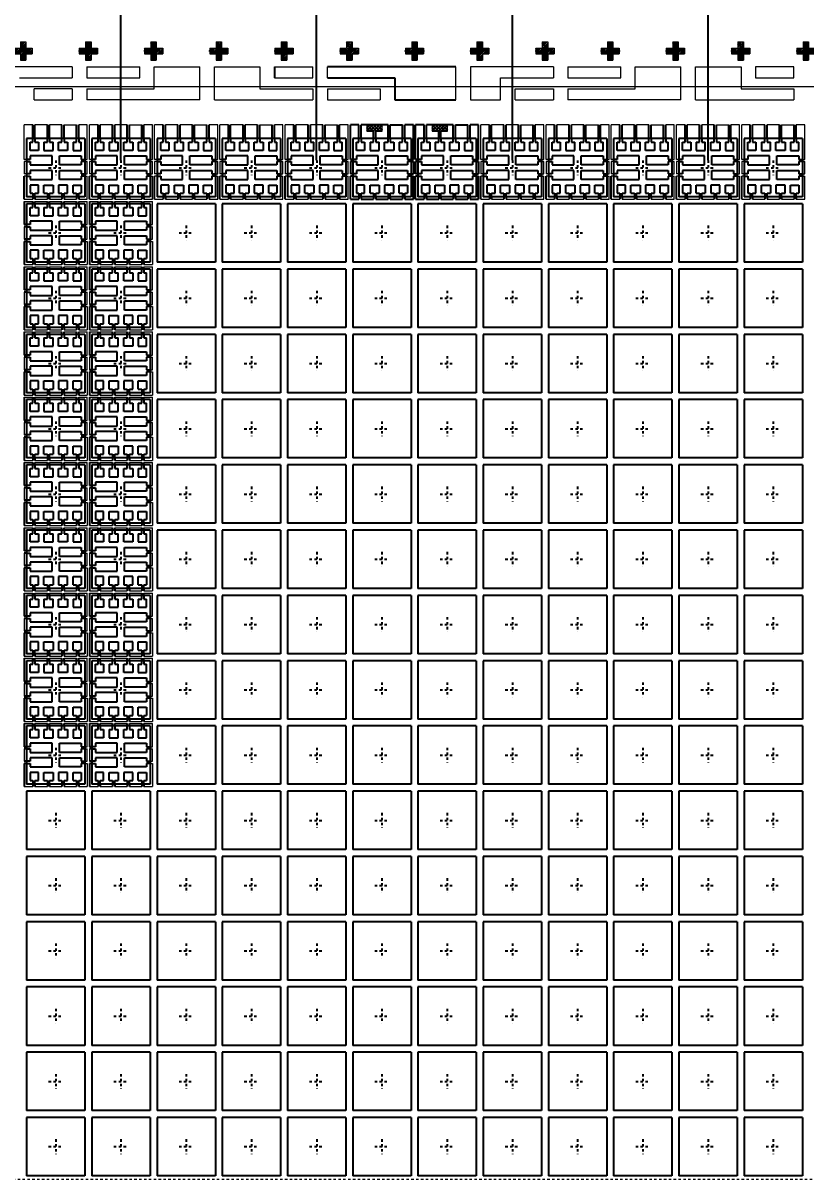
# Model space of a CAD drawing. Extents: x -120 to 253, y -170 to 71.
# Drawn here: x -58.19 to -25.97, y -4.58 to 43.01 of the extents above; entities that cross this region are included whole.
import ezdxf

# ---------------------------------------------------------------- set-up
doc = ezdxf.new("R2010")
doc.units = 0
doc.header["$LTSCALE"] = 0.01
doc.header["$MEASUREMENT"] = 0
doc.linetypes.add('CENTER2', pattern=[1.125, 0.75, -0.125, 0.125, -0.125])
doc.linetypes.add('PHANTOM', pattern=[2.5, 1.25, -0.25, 0.25, -0.25, 0.25, -0.25])
doc.layers.get('0').update_dxf_attribs({"linetype": 'CONTINUOUS', "lineweight": 0})
doc.layers.get('DEFPOINTS').update_dxf_attribs({"linetype": 'CONTINUOUS'})
for name, color, linetype in [('0D', 2, 'CONTINUOUS'), ('PACKAGE', 6, 'CONTINUOUS'), ('PATTERNING', 7, 'CONTINUOUS'), ('plating', 1, 'CONTINUOUS'), ('正面', 30, 'CONTINUOUS')]:
    doc.layers.add(name, color=color, linetype=linetype)
doc.layers.add('Pkg', color=6, linetype='PHANTOM', lineweight=9)
doc.styles.get("Standard").update_dxf_attribs({"font": ''})
doc.styles.get('STANDARD').set_extended_font_data('SimSun')
doc.dimstyles.new('LF2_A3_1.5X', dxfattribs={"dimtxt": 2.5, "dimasz": 2.5, "dimexe": 0.15, "dimexo": 0.01, "dimgap": 0.5, "dimtad": 1, "dimdec": 4, "dimlfac": 0.666667, "dimzin": 1, "dimdsep": 46, "dimlunit": 6, "dimtxsty": 'STANDARD', "dimcen": 2.5, "dimclrd": 1, "dimclre": 1, "dimclrt": 7, "dimadec": 0, "dimazin": 0, "dimtfac": 1, "dimtdec": 4, "dimtmove": 0, "dimatfit": 3, "dimfxl": 1, "dimtfillclr": 256, "dimtolj": 1, "dimtzin": 0, "dimarcsym": 1})

# ---------------------------------------------------------------- blocks, each defined once
blk = doc.blocks.new('vc')
for p, q in [((-68.713, 209.474), (-72.763, 209.474)), ((-65.938, 209.024), (-65.938, 209.474)), ((-65.338, 208.574), (-65.338, 209.474)), ((-65.338, 209.474), (-63.463, 209.474)), ((-60.988, 209.474), (-60.988, 208.574)), ((-52.926, 208.124), (-52.926, 209.474)), ((-52.326, 209.474), (-52.326, 208.124)), ((-48.913, 209.474), (-52.326, 209.474)), ((-46.138, 209.024), (-46.138, 209.474)), ((-45.538, 208.574), (-45.538, 209.474)), ((-45.538, 209.474), (-43.663, 209.474)), ((-41.188, 209.474), (-41.188, 208.574)), ((-40.588, 209.474), (-40.588, 209.024)), ((-70.888, 209.024), (-68.713, 209.024)), ((-51.088, 208.124), (-51.088, 209.024)), ((-51.088, 209.024), (-48.913, 209.024)), ((-70.288, 208.124), (-70.288, 208.574)), ((-68.113, 208.574), (-65.338, 208.574)), ((-60.988, 208.574), (-58.813, 208.574)), ((-56.038, 208.574), (-56.038, 208.124)), ((-50.488, 208.124), (-50.488, 208.574)), ((-48.313, 208.574), (-45.538, 208.574)), ((-41.188, 208.574), (-39.013, 208.574)), ((-63.463, 208.124), (-68.113, 208.124)), ((-52.326, 208.124), (-51.088, 208.124)), ((-43.663, 208.124), (-48.313, 208.124))]:
    blk.add_line(p, q)
at = {"color": 0}
for p, q in [((-68.713, 209.474), (-68.713, 209.024)), ((-68.113, 209.474), (-68.113, 209.024)), ((-68.113, 209.474), (-65.938, 209.474)), ((-63.463, 208.124), (-63.463, 209.474)), ((-62.863, 208.124), (-62.863, 209.474)), ((-62.863, 209.474), (-60.988, 209.474)), ((-60.388, 209.474), (-58.813, 209.474)), ((-58.813, 209.024), (-58.813, 209.474)), ((-58.213, 209.024), (-58.213, 209.474)), ((-48.913, 209.474), (-48.913, 209.024)), ((-48.313, 209.474), (-48.313, 209.024)), ((-48.313, 209.474), (-46.138, 209.474)), ((-43.663, 208.124), (-43.663, 209.474)), ((-43.063, 208.124), (-43.063, 209.474)), ((-43.063, 209.474), (-41.188, 209.474)), ((-39.013, 209.474), (-40.588, 209.474)), ((-39.013, 209.024), (-39.013, 209.474)), ((-68.113, 209.024), (-65.938, 209.024)), ((-60.388, 209.024), (-58.813, 209.024)), ((-48.313, 209.024), (-46.138, 209.024)), ((-40.588, 209.024), (-39.013, 209.024)), ((-68.713, 208.574), (-70.288, 208.574)), ((-68.713, 208.574), (-68.713, 208.124)), ((-68.113, 208.574), (-68.113, 208.124)), ((-58.813, 208.574), (-58.813, 208.124)), ((-58.213, 208.574), (-58.213, 208.124)), ((-58.213, 208.574), (-56.038, 208.574)), ((-50.488, 208.574), (-48.913, 208.574)), ((-48.913, 208.574), (-48.913, 208.124)), ((-48.313, 208.574), (-48.313, 208.124)), ((-39.013, 208.574), (-39.013, 208.124)), ((-70.288, 208.124), (-68.713, 208.124)), ((-62.863, 208.124), (-58.813, 208.124)), ((-58.213, 208.124), (-56.038, 208.124)), ((-50.488, 208.124), (-48.913, 208.124)), ((-43.063, 208.124), (-39.013, 208.124))]:
    blk.add_line(p, q, dxfattribs=at)
at = {"color": 0, "lineweight": -3}
for p, q in [((-60.388, 209.474), (-60.388, 209.024)), ((-52.926, 209.474), (-58.213, 209.474)), ((-58.213, 209.024), (-55.438, 209.024)), ((-55.438, 209.024), (-55.438, 208.124)), ((-55.438, 208.124), (-52.926, 208.124))]:
    blk.add_line(p, q, dxfattribs=at)
blk = doc.blocks.new('SQURE')
h = blk.add_hatch()
h.set_pattern_fill('ANSI31', color=3, scale=0.01, style=0)
h.set_pattern_definition([(45, (-1249.376477, 404.86497), (-0.0224506403, 0.0224506403), [])])
h.paths.add_polyline_path([(0.25, 0.075), (0.075, 0.075), (0.075, 0.25), (0, 0.25), (0, 0), (0.25, 0)])
h.paths.add_polyline_path([(0.25, 0), (0, 0), (0, -0.039, 0.039956), (0.075, -0.098), (0.075, -0.075), (0.25, -0.075)])
h.paths.add_polyline_path([(0, -0.039), (0, -0.25), (0.075, -0.25), (0.075, -0.098, -0.039956)])
h.paths.add_polyline_path([(0, -0.039, -0.02262), (-0.038, 0), (-0.25, 0), (-0.25, -0.075), (-0.075, -0.075), (-0.075, -0.25), (0, -0.25)])
h.paths.add_polyline_path([(-0.095, 0.075), (-0.25, 0.075), (-0.25, 0), (-0.038, 0, -0.039348)])
h.paths.add_polyline_path([(0, 0.25), (-0.075, 0.25), (-0.075, 0.075), (-0.095, 0.075, 0.039348), (-0.038, 0), (0, 0)])
h.paths.add_polyline_path([(0, 0), (-0.038, 0, 0.02262), (0, -0.039)])
at = {"color": 2, "linetype": 'ByBlock', "lineweight": 0}
for p, q in [((-0.25, 0.075), (-0.075, 0.075)), ((-0.25, 0.075), (-0.25, -0.075)), ((-0.075, 0.25), (-0.075, 0.075)), ((-0.075, 0.25), (0.075, 0.25)), ((0.075, 0.25), (0.075, 0.075)), ((0.075, 0.075), (0.25, 0.075)), ((-0.25, -0.075), (-0.075, -0.075)), ((-0.075, -0.075), (-0.075, -0.25)), ((0.075, -0.075), (0.25, -0.075)), ((0.075, -0.075), (0.075, -0.25))]:
    blk.add_line(p, q, dxfattribs=at)
at = {"color": 2}
for p, q in [((0.25, 0.075), (0.25, -0.075)), ((-0.075, -0.25), (0.075, -0.25))]:
    blk.add_line(p, q, dxfattribs=at)
at = {"layer": '0D', "color": 3, "linetype": 'ByBlock', "lineweight": 0}
for p, q in [((0.27, 0), (-0.27, 0)), ((0, -0.264), (0, 0.264))]:
    blk.add_line(p, q, dxfattribs=at)
blk = doc.blocks.new('ceter')
at = {"color": 1, "linetype": 'CENTER2', "ltscale": 0.05}
for p, q in [((133.948, 276.199), (133.948, 275.795)), ((133.948, 276.199), (133.948, 275.795)), ((133.948, 276.199), (133.948, 275.795)), ((133.948, 276.199), (133.948, 275.795)), ((133.753, 275.997), (134.143, 275.997)), ((133.753, 275.997), (134.143, 275.997)), ((133.753, 275.997), (134.143, 275.997)), ((133.753, 275.997), (134.143, 275.997))]:
    blk.add_line(p, q, dxfattribs=at)
blk = doc.blocks.new('11')
at = {"layer": 'PACKAGE', "color": 0}
for p, q in [((-549.124, -323.329), (-549.124, -324.929)), ((-547.524, -323.329), (-549.124, -323.329)), ((-547.524, -323.329), (-547.524, -324.929)), ((-547.524, -324.929), (-549.124, -324.929))]:
    blk.add_line(p, q, dxfattribs=at)
at = {"layer": 'plating'}
blk.add_blockref('ceter', (-682.272, -600.125), dxfattribs=at)
blk = doc.blocks.new('WB PR')
at = {"layer": 'plating'}
h = blk.add_hatch(dxfattribs=at)
h.set_pattern_fill('ANSI37', color=256, scale=0.03, style=0)
h.set_pattern_definition([(45, (-15.48892, -445.95495), (-0.06735192, 0.06735192), []), (135, (-15.48892, -445.95495), (-0.06735192, -0.06735192), [])])
h.paths.add_polyline_path([(0.315, 0.2625), (-0.315, 0.2625), (-0.315, 0), (0.315, 0)])
h = blk.add_hatch(dxfattribs=at)
h.set_pattern_fill('ANSI37', color=256, scale=0.03, style=0)
h.set_pattern_definition([(45, (-12.80392, -445.95495), (-0.06735192, 0.06735192), []), (135, (-12.80392, -445.95495), (-0.06735192, -0.06735192), [])])
h.paths.add_polyline_path([(3, 0.2625), (2.37, 0.2625), (2.37, 0), (3, 0)])
for p, q in [((-0.315, 0.2625), (-0.315, 0)), ((-0.315, 0), (-0.045, 0)), ((0.045, 0), (0.315, 0)), ((0.315, 0), (0.315, 0.2625)), ((2.37, 0.2625), (2.37, 0)), ((2.37, 0), (2.64, 0)), ((2.73, 0), (3, 0)), ((3, 0), (3, 0.2625))]:
    blk.add_line(p, q)
blk = doc.blocks.new('tie bar-2')
for p, q in [((-0.945, 1.77), (-1.298, 1.77)), ((-1.298, 0.345), (-1.298, 1.77)), ((-0.345, 1.77), (-0.855, 1.77)), ((0.255, 1.77), (-0.255, 1.77)), ((1.297, 1.77), (0.945, 1.77)), ((-1.2, 0.345), (-1.298, 0.345)), ((-1.2, 0.255), (-1.298, 0.255)), ((-1.2, -0.255), (-1.298, -0.255)), ((-1.2, -0.345), (-1.298, -0.345)), ((1.297, -1.298), (1.297, -0.345)), ((-1.298, -1.298), (-0.945, -1.298)), ((-0.855, -1.298), (-0.345, -1.298)), ((-0.255, -1.298), (0.255, -1.298)), ((0.945, -1.298), (1.297, -1.298))]:
    blk.add_line(p, q)
at = {"color": 0}
for p, q in [((0.345, 1.77), (0.855, 1.77)), ((1.297, 0.345), (1.297, 1.77)), ((-1.298, 0.255), (-1.298, -0.255)), ((1.2, 0.345), (1.297, 0.345)), ((1.2, 0.255), (1.297, 0.255)), ((1.297, -0.255), (1.297, 0.255)), ((1.2, -0.255), (1.297, -0.255)), ((1.2, -0.345), (1.297, -0.345)), ((0.345, -1.298), (0.855, -1.298))]:
    blk.add_line(p, q, dxfattribs=at)
at = {"layer": 'PATTERNING'}
for p, q in [((-0.945, 1.2), (-0.945, 1.77)), ((-0.855, 1.2), (-0.855, 1.77)), ((-0.345, 1.2), (-0.345, 1.77)), ((-0.255, 1.2), (-0.255, 1.77)), ((0.255, 1.2), (0.255, 1.77)), ((0.345, 1.2), (0.345, 1.77)), ((0.855, 1.2), (0.855, 1.77)), ((0.945, 1.2), (0.945, 1.77)), ((-1.298, -1.298), (-1.298, -0.345)), ((-0.945, -1.2), (-0.945, -1.298)), ((-0.855, -1.2), (-0.855, -1.298)), ((-0.345, -1.2), (-0.345, -1.298)), ((-0.255, -1.2), (-0.255, -1.298)), ((0.255, -1.2), (0.255, -1.298)), ((0.345, -1.2), (0.345, -1.298)), ((0.855, -1.2), (0.855, -1.298)), ((0.945, -1.2), (0.945, -1.298))]:
    blk.add_line(p, q, dxfattribs=at)
blk = doc.blocks.new('tie bar-9')
for p, q in [((-2.145, 0.57), (-2.4975, 0.57)), ((-2.4975, -0.855), (-2.4975, 0.57)), ((-0.945, 0.57), (-2.055, 0.57)), ((0.0975, 0.57), (-0.255, 0.57)), ((-2.4, -0.855), (-2.4975, -0.855)), ((-2.4, -0.945), (-2.4975, -0.945)), ((-2.4, -1.455), (-2.4975, -1.455)), ((-2.4, -1.545), (-2.4975, -1.545)), ((0.0975, -2.4975), (0.0975, -1.545)), ((-2.4975, -2.4975), (-2.145, -2.4975)), ((-2.055, -2.4975), (-1.545, -2.4975)), ((-1.455, -2.4975), (-0.945, -2.4975)), ((-0.255, -2.4975), (0.0975, -2.4975))]:
    blk.add_line(p, q)
at = {"color": 0}
for p, q in [((-0.855, 0.57), (-0.345, 0.57)), ((0.0975, -0.855), (0.0975, 0.57)), ((-2.4975, -0.945), (-2.4975, -1.455)), ((0, -0.855), (0.0975, -0.855)), ((0, -0.945), (0.0975, -0.945)), ((0.0975, -0.945), (0.0975, -1.455)), ((0, -1.455), (0.0975, -1.455)), ((0, -1.545), (0.0975, -1.545)), ((-0.855, -2.4975), (-0.345, -2.4975))]:
    blk.add_line(p, q, dxfattribs=at)
at = {"layer": 'PATTERNING'}
for p, q in [((-2.145, 0), (-2.145, 0.57)), ((-2.055, 0), (-2.055, 0.57)), ((-0.945, 0), (-0.945, 0.57)), ((-0.855, 0), (-0.855, 0.57)), ((-0.345, 0), (-0.345, 0.57)), ((-0.255, 0), (-0.255, 0.57)), ((-1.545, 0), (-1.545, 0.3075)), ((-1.455, 0), (-1.455, 0.3075)), ((-2.4975, -2.4975), (-2.4975, -1.545)), ((-2.145, -2.4), (-2.145, -2.4975)), ((-2.055, -2.4), (-2.055, -2.4975)), ((-1.545, -2.4), (-1.545, -2.4975)), ((-1.455, -2.4), (-1.455, -2.4975)), ((-0.945, -2.4), (-0.945, -2.4975)), ((-0.855, -2.4), (-0.855, -2.4975)), ((-0.345, -2.4), (-0.345, -2.4975)), ((-0.255, -2.4), (-0.255, -2.4975))]:
    blk.add_line(p, q, dxfattribs=at)
blk = doc.blocks.new('UNIT')
at = {"layer": 'Pkg'}
for p, q in [((-0.8, 0.8), (-0.8, -0.8)), ((0.8, 0.8), (-0.8, 0.8)), ((0.8, 0.8), (0.8, -0.8)), ((0.8, -0.8), (-0.8, -0.8))]:
    blk.add_line(p, q, dxfattribs=at)
at = {"layer": '正面', "color": 0}
for p, q in [((-0.7, 0.475), (-0.7, 0.7)), ((-0.63, 0.7), (-0.63, 0.8)), ((-0.57, 0.8), (-0.57, 0.7)), ((-0.475, 0.7), (-0.475, 0.475)), ((-0.325, 0.7), (-0.325, 0.475)), ((-0.23, 0.7), (-0.23, 0.8)), ((-0.17, 0.8), (-0.17, 0.7)), ((-0.075, 0.475), (-0.075, 0.7)), ((0.075, 0.475), (0.075, 0.7)), ((0.17, 0.7), (0.17, 0.8)), ((0.23, 0.8), (0.23, 0.7)), ((0.325, 0.7), (0.325, 0.475)), ((0.475, 0.7), (0.475, 0.475)), ((0.57, 0.7), (0.57, 0.8)), ((0.63, 0.8), (0.63, 0.7)), ((0.7, 0.475), (0.7, 0.7)), ((-0.475, 0.475), (-0.7, 0.475)), ((-0.1, 0.325), (-0.7, 0.325)), ((-0.325, 0.475), (-0.075, 0.475)), ((-0.1, 0.075), (-0.1, 0.325)), ((0.325, 0.475), (0.075, 0.475)), ((0.1, 0.075), (0.1, 0.325)), ((0.1, 0.325), (0.7, 0.325)), ((0.475, 0.475), (0.7, 0.475)), ((-0.7, 0.23), (-0.8, 0.23)), ((-0.8, 0.17), (-0.7, 0.17)), ((-0.7, 0.075), (-0.1, 0.075)), ((0.7, 0.075), (0.1, 0.075)), ((0.7, 0.23), (0.8, 0.23)), ((0.8, 0.17), (0.7, 0.17)), ((-0.7, -0.17), (-0.8, -0.17)), ((-0.8, -0.23), (-0.7, -0.23)), ((-0.1, -0.075), (-0.7, -0.075)), ((-0.1, -0.325), (-0.1, -0.075)), ((0.1, -0.325), (0.1, -0.075)), ((0.1, -0.075), (0.7, -0.075)), ((0.7, -0.17), (0.8, -0.17)), ((0.8, -0.23), (0.7, -0.23)), ((-0.7, -0.325), (-0.1, -0.325)), ((-0.475, -0.475), (-0.7, -0.475)), ((-0.7, -0.475), (-0.7, -0.7)), ((-0.475, -0.7), (-0.475, -0.475)), ((-0.325, -0.7), (-0.325, -0.475)), ((-0.325, -0.475), (-0.075, -0.475)), ((-0.075, -0.475), (-0.075, -0.7)), ((0.325, -0.475), (0.075, -0.475)), ((0.075, -0.475), (0.075, -0.7)), ((0.7, -0.325), (0.1, -0.325)), ((0.325, -0.7), (0.325, -0.475)), ((0.475, -0.7), (0.475, -0.475)), ((0.475, -0.475), (0.7, -0.475)), ((0.7, -0.475), (0.7, -0.7)), ((-0.63, -0.7), (-0.63, -0.8)), ((-0.57, -0.8), (-0.57, -0.7)), ((-0.23, -0.7), (-0.23, -0.8)), ((-0.17, -0.8), (-0.17, -0.7)), ((0.17, -0.7), (0.17, -0.8)), ((0.23, -0.8), (0.23, -0.7)), ((0.57, -0.7), (0.57, -0.8)), ((0.63, -0.8), (0.63, -0.7))]:
    blk.add_line(p, q, dxfattribs=at)
at = {"layer": '正面', "color": 0, "ltscale": 0.02}
for points in [[(-0.7, 0.7), (-0.63, 0.7)], [(-0.57, 0.7), (-0.475, 0.7)], [(-0.325, 0.7), (-0.23, 0.7)], [(-0.17, 0.7), (-0.075, 0.7)], [(0.075, 0.7), (0.17, 0.7)], [(0.23, 0.7), (0.325, 0.7)], [(0.475, 0.7), (0.57, 0.7)], [(0.63, 0.7), (0.7, 0.7)], [(-0.7, 0.325), (-0.7, 0.23)], [(0.7, 0.325), (0.7, 0.23)], [(-0.7, 0.17), (-0.7, 0.075)], [(0.7, 0.17), (0.7, 0.075)], [(-0.7, -0.075), (-0.7, -0.17)], [(-0.7, -0.23), (-0.7, -0.325)], [(0.7, -0.075), (0.7, -0.17)], [(0.7, -0.23), (0.7, -0.325)], [(-0.7, -0.7), (-0.63, -0.7)], [(-0.57, -0.7), (-0.475, -0.7)], [(-0.325, -0.7), (-0.23, -0.7)], [(-0.17, -0.7), (-0.075, -0.7)], [(0.075, -0.7), (0.17, -0.7)], [(0.23, -0.7), (0.325, -0.7)], [(0.475, -0.7), (0.57, -0.7)], [(0.63, -0.7), (0.7, -0.7)]]:
    blk.add_lwpolyline(points, dxfattribs=at)
blk = doc.blocks.new('tie bar-4')
for p, q in [((-1.298, 1.297), (-0.945, 1.297)), ((-0.855, 1.297), (-0.345, 1.297)), ((0.345, 1.297), (0.855, 1.297)), ((0.945, 1.297), (1.297, 1.297)), ((1.297, -0.345), (1.297, -1.298)), ((-1.298, -1.298), (-0.945, -1.298)), ((-0.855, -1.298), (-0.345, -1.298)), ((-0.255, -1.298), (0.255, -1.298)), ((0.945, -1.298), (1.297, -1.298))]:
    blk.add_line(p, q)
at = {"color": 0}
for p, q in [((-0.255, 1.297), (0.255, 1.297)), ((1.297, 0.345), (1.297, 1.297)), ((-1.298, 0.255), (-1.298, -0.255)), ((1.2, 0.345), (1.297, 0.345)), ((1.2, 0.255), (1.297, 0.255)), ((1.297, -0.255), (1.297, 0.255)), ((1.2, -0.255), (1.297, -0.255)), ((1.2, -0.345), (1.297, -0.345)), ((0.345, -1.298), (0.855, -1.298))]:
    blk.add_line(p, q, dxfattribs=at)
at = {"layer": 'PATTERNING'}
for p, q in [((-1.298, 1.297), (-1.298, 0.345)), ((-0.945, 1.2), (-0.945, 1.297)), ((-0.855, 1.2), (-0.855, 1.297)), ((-0.345, 1.2), (-0.345, 1.297)), ((-0.255, 1.2), (-0.255, 1.297)), ((0.255, 1.2), (0.255, 1.297)), ((0.345, 1.2), (0.345, 1.297)), ((0.855, 1.2), (0.855, 1.297)), ((0.945, 1.2), (0.945, 1.297)), ((-1.2, 0.345), (-1.298, 0.345)), ((-1.2, 0.255), (-1.298, 0.255)), ((-1.2, -0.255), (-1.298, -0.255)), ((-1.2, -0.345), (-1.298, -0.345)), ((-1.298, -0.345), (-1.298, -1.298)), ((-0.945, -1.2), (-0.945, -1.298)), ((-0.855, -1.2), (-0.855, -1.298)), ((-0.345, -1.2), (-0.345, -1.298)), ((-0.255, -1.2), (-0.255, -1.298)), ((0.255, -1.2), (0.255, -1.298)), ((0.345, -1.2), (0.345, -1.298)), ((0.855, -1.2), (0.855, -1.298)), ((0.945, -1.2), (0.945, -1.298))]:
    blk.add_line(p, q, dxfattribs=at)
blk = doc.blocks.new('*D42')
at = {"color": 1, "lineweight": -2, "transparency": 16777216}
blk.add_line((-879.329, -1243.494), (-900.659, -1243.494), dxfattribs=at)
at = {"layer": 'DEFPOINTS', "color": 0, "transparency": 16777216}
for p in [(-889.782, -1243.494), (-879.319, -1243.494), (-781.998, -1243.494)]:
    blk.add_point(p, dxfattribs=at)
at = {"color": 7, "transparency": 16777216, "insert": (-895.471, -1241.744), "char_height": 2.5, "attachment_point": 5}
blk.add_mtext('\\A1;0.0000', dxfattribs=at)
blk = doc.blocks.new('*D43')
at = {"color": 1, "lineweight": -2, "transparency": 16777216}
blk.add_line((-867.013, -1200.107), (-902.397, -1200.107), dxfattribs=at)
at = {"layer": 'DEFPOINTS', "color": 0, "transparency": 16777216}
for p in [(-889.746, -1200.107), (-867.003, -1200.107), (-781.998, -1243.494)]:
    blk.add_point(p, dxfattribs=at)
at = {"color": 7, "transparency": 16777216, "insert": (-896.321, -1198.357), "char_height": 2.5, "attachment_point": 5}
blk.add_mtext('\\A1;28.9250', dxfattribs=at)
blk = doc.blocks.new('*D44')
at = {"color": 1, "lineweight": -2, "transparency": 16777216}
for p, q in [((-884.746, -1196.313), (-902.397, -1196.313)), ((-879.746, -1199.079), (-884.746, -1196.313)), ((-867.606, -1199.079), (-879.746, -1199.079))]:
    blk.add_line(p, q, dxfattribs=at)
at = {"layer": 'DEFPOINTS', "color": 0, "transparency": 16777216}
for p in [(-889.746, -1196.313), (-867.596, -1199.079), (-781.998, -1243.494)]:
    blk.add_point(p, dxfattribs=at)
at = {"color": 7, "transparency": 16777216, "insert": (-896.321, -1194.563), "char_height": 2.5, "attachment_point": 5}
blk.add_mtext('\\A1;29.6100', dxfattribs=at)
blk = doc.blocks.new('*D45')
at = {"color": 1, "lineweight": -2, "transparency": 16777216}
for p, q in [((-879.746, -1201.877), (-884.746, -1203.627)), ((-865.536, -1201.877), (-879.746, -1201.877)), ((-884.746, -1203.627), (-902.397, -1203.627))]:
    blk.add_line(p, q, dxfattribs=at)
at = {"layer": 'DEFPOINTS', "color": 0, "transparency": 16777216}
for p in [(-865.526, -1201.877), (-889.746, -1203.627), (-781.998, -1243.494)]:
    blk.add_point(p, dxfattribs=at)
at = {"color": 7, "transparency": 16777216, "insert": (-896.321, -1201.877), "char_height": 2.5, "attachment_point": 5}
blk.add_mtext('\\A1;27.7450', dxfattribs=at)
blk = doc.blocks.new('*D46')
at = {"color": 1, "lineweight": -2, "transparency": 16777216}
for p, q in [((-863.483, -1186.031), (-863.483, -1168.408)), ((-865.233, -1191.031), (-863.483, -1186.031)), ((-865.233, -1201.564), (-865.233, -1191.031))]:
    blk.add_line(p, q, dxfattribs=at)
at = {"layer": 'DEFPOINTS', "color": 0, "transparency": 16777216}
for p in [(-863.483, -1181.031), (-865.233, -1201.574), (-781.998, -1243.494)]:
    blk.add_point(p, dxfattribs=at)
at = {"color": 7, "transparency": 16777216, "insert": (-865.233, -1174.47), "char_height": 2.5, "attachment_point": 5, "rotation": 90}
blk.add_mtext('\\A1;55.4900', dxfattribs=at)
blk = doc.blocks.new('*D47')
at = {"color": 1, "lineweight": -2, "transparency": 16777216}
for p, q in [((-868.676, -1186.031), (-868.676, -1168.408)), ((-867.003, -1191.031), (-868.676, -1186.031)), ((-867.003, -1200.097), (-867.003, -1191.031))]:
    blk.add_line(p, q, dxfattribs=at)
at = {"layer": 'DEFPOINTS', "color": 0, "transparency": 16777216}
for p in [(-868.676, -1181.031), (-867.003, -1200.107), (-781.998, -1243.494)]:
    blk.add_point(p, dxfattribs=at)
at = {"color": 7, "transparency": 16777216, "insert": (-870.426, -1174.47), "char_height": 2.5, "attachment_point": 5, "rotation": 90}
blk.add_mtext('\\A1;56.6700', dxfattribs=at)
blk = doc.blocks.new('*D48')
at = {"color": 1, "lineweight": -2, "transparency": 16777216}
for p, q in [((-874.259, -1186.031), (-874.259, -1168.408)), ((-868.001, -1191.031), (-874.259, -1186.031)), ((-868.001, -1197.719), (-868.001, -1191.031))]:
    blk.add_line(p, q, dxfattribs=at)
at = {"layer": 'DEFPOINTS', "color": 0, "transparency": 16777216}
for p in [(-874.259, -1181.031), (-868.001, -1197.729), (-781.998, -1243.494)]:
    blk.add_point(p, dxfattribs=at)
at = {"color": 7, "transparency": 16777216, "insert": (-876.009, -1174.47), "char_height": 2.5, "attachment_point": 5, "rotation": 90}
blk.add_mtext('\\A1;57.3350', dxfattribs=at)
blk = doc.blocks.new('*D50')
at = {"color": 1, "lineweight": -2, "transparency": 16777216}
blk.add_line((-865.536, -1236.782), (-900.665, -1236.782), dxfattribs=at)
at = {"layer": 'DEFPOINTS', "color": 0, "transparency": 16777216}
for p in [(-889.746, -1236.782), (-865.526, -1236.782), (-781.998, -1243.494)]:
    blk.add_point(p, dxfattribs=at)
at = {"color": 7, "transparency": 16777216, "insert": (-895.456, -1235.032), "char_height": 2.5, "attachment_point": 5}
blk.add_mtext('\\A1;4.4750', dxfattribs=at)
blk = doc.blocks.new('*D51')
at = {"color": 1, "lineweight": -2, "transparency": 16777216}
blk.add_line((-865.536, -1228.727), (-900.637, -1228.727), dxfattribs=at)
at = {"layer": 'DEFPOINTS', "color": 0, "transparency": 16777216}
for p in [(-889.746, -1228.727), (-865.526, -1228.727), (-781.998, -1243.494)]:
    blk.add_point(p, dxfattribs=at)
at = {"color": 7, "transparency": 16777216, "insert": (-895.442, -1226.977), "char_height": 2.5, "attachment_point": 5}
blk.add_mtext('\\A1;9.8450', dxfattribs=at)
blk = doc.blocks.new('*D52')
at = {"color": 1, "lineweight": -2, "transparency": 16777216}
blk.add_line((-865.536, -1220.672), (-902.097, -1220.672), dxfattribs=at)
at = {"layer": 'DEFPOINTS', "color": 0, "transparency": 16777216}
for p in [(-889.67, -1220.672), (-865.526, -1220.672), (-781.998, -1243.494)]:
    blk.add_point(p, dxfattribs=at)
at = {"color": 7, "transparency": 16777216, "insert": (-896.133, -1218.922), "char_height": 2.5, "attachment_point": 5}
blk.add_mtext('\\A1;15.2150', dxfattribs=at)
blk = doc.blocks.new('*D53')
at = {"color": 1, "lineweight": -2, "transparency": 16777216}
blk.add_line((-865.536, -1212.617), (-902.397, -1212.617), dxfattribs=at)
at = {"layer": 'DEFPOINTS', "color": 0, "transparency": 16777216}
for p in [(-889.746, -1212.617), (-865.526, -1212.617), (-781.998, -1243.494)]:
    blk.add_point(p, dxfattribs=at)
at = {"color": 7, "transparency": 16777216, "insert": (-896.321, -1210.867), "char_height": 2.5, "attachment_point": 5}
blk.add_mtext('\\A1;20.5850', dxfattribs=at)
blk = doc.blocks.new('*D54')
at = {"color": 1, "lineweight": -2, "transparency": 16777216}
blk.add_line((-865.536, -1207.247), (-902.397, -1207.247), dxfattribs=at)
at = {"layer": 'DEFPOINTS', "color": 0, "transparency": 16777216}
for p in [(-889.746, -1207.247), (-865.526, -1207.247), (-781.998, -1243.494)]:
    blk.add_point(p, dxfattribs=at)
at = {"color": 7, "transparency": 16777216, "insert": (-896.321, -1205.497), "char_height": 2.5, "attachment_point": 5}
blk.add_mtext('\\A1;24.1650', dxfattribs=at)
blk = doc.blocks.new('*D55')
at = {"color": 1, "lineweight": -2, "transparency": 16777216}
blk.add_line((-857.178, -1201.564), (-857.178, -1168.408), dxfattribs=at)
at = {"layer": 'DEFPOINTS', "color": 0, "transparency": 16777216}
for p in [(-857.178, -1181.031), (-857.178, -1201.574), (-781.998, -1243.494)]:
    blk.add_point(p, dxfattribs=at)
at = {"color": 7, "transparency": 16777216, "insert": (-858.928, -1174.47), "char_height": 2.5, "attachment_point": 5, "rotation": 90}
blk.add_mtext('\\A1;50.1200', dxfattribs=at)
blk = doc.blocks.new('*D56')
at = {"color": 1, "lineweight": -2, "transparency": 16777216}
blk.add_line((-849.123, -1201.564), (-849.123, -1168.325), dxfattribs=at)
at = {"layer": 'DEFPOINTS', "color": 0, "transparency": 16777216}
for p in [(-849.123, -1181.031), (-849.123, -1201.574), (-781.998, -1243.494)]:
    blk.add_point(p, dxfattribs=at)
at = {"color": 7, "transparency": 16777216, "insert": (-850.873, -1174.428), "char_height": 2.5, "attachment_point": 5, "rotation": 90}
blk.add_mtext('\\A1;44.7500', dxfattribs=at)
blk = doc.blocks.new('*D57')
at = {"color": 1, "lineweight": -2, "transparency": 16777216}
blk.add_line((-841.068, -1201.564), (-841.068, -1168.408), dxfattribs=at)
at = {"layer": 'DEFPOINTS', "color": 0, "transparency": 16777216}
for p in [(-841.068, -1181.031), (-841.068, -1201.574), (-781.998, -1243.494)]:
    blk.add_point(p, dxfattribs=at)
at = {"color": 7, "transparency": 16777216, "insert": (-842.818, -1174.47), "char_height": 2.5, "attachment_point": 5, "rotation": 90}
blk.add_mtext('\\A1;39.3800', dxfattribs=at)
blk = doc.blocks.new('*D58')
at = {"color": 1, "lineweight": -2, "transparency": 16777216}
blk.add_line((-833.013, -1201.564), (-833.013, -1168.408), dxfattribs=at)
at = {"layer": 'DEFPOINTS', "color": 0, "transparency": 16777216}
for p in [(-833.013, -1181.031), (-833.013, -1201.574), (-781.998, -1243.494)]:
    blk.add_point(p, dxfattribs=at)
at = {"color": 7, "transparency": 16777216, "insert": (-834.763, -1174.47), "char_height": 2.5, "attachment_point": 5, "rotation": 90}
blk.add_mtext('\\A1;34.0100', dxfattribs=at)
blk = doc.blocks.new('*D59')
at = {"color": 1, "lineweight": -2, "transparency": 16777216}
blk.add_line((-824.958, -1201.564), (-824.958, -1168.38), dxfattribs=at)
at = {"layer": 'DEFPOINTS', "color": 0, "transparency": 16777216}
for p in [(-824.958, -1181.031), (-824.958, -1201.574), (-781.998, -1243.494)]:
    blk.add_point(p, dxfattribs=at)
at = {"color": 7, "transparency": 16777216, "insert": (-826.708, -1174.456), "char_height": 2.5, "attachment_point": 5, "rotation": 90}
blk.add_mtext('\\A1;28.6400', dxfattribs=at)
blk = doc.blocks.new('*D60')
at = {"color": 1, "lineweight": -2, "transparency": 16777216}
blk.add_line((-816.903, -1201.564), (-816.903, -1168.38), dxfattribs=at)
at = {"layer": 'DEFPOINTS', "color": 0, "transparency": 16777216}
for p in [(-816.903, -1181.031), (-816.903, -1201.574), (-781.998, -1243.494)]:
    blk.add_point(p, dxfattribs=at)
at = {"color": 7, "transparency": 16777216, "insert": (-818.653, -1174.456), "char_height": 2.5, "attachment_point": 5, "rotation": 90}
blk.add_mtext('\\A1;23.2700', dxfattribs=at)
blk = doc.blocks.new('*D73')
at = {"color": 1, "lineweight": -2, "transparency": 16777216}
blk.add_line((-867.904, -1293.612), (-902.369, -1293.612), dxfattribs=at)
at = {"layer": 'DEFPOINTS', "color": 0, "transparency": 16777216}
for p in [(-781.998, -1243.494), (-889.746, -1293.612), (-867.894, -1293.612)]:
    blk.add_point(p, dxfattribs=at)
at = {"color": 7, "transparency": 16777216, "insert": (-896.307, -1291.862), "char_height": 2.5, "attachment_point": 5}
blk.add_mtext('\\A1;33.4120', dxfattribs=at)

msp = doc.modelspace()

# ---------------------------------------------------------------- linework, layer by layer
at = {"color": 5}
msp.add_line((4.91, 40.38577), (-84.39336, 40.38577), dxfattribs=at)
at = {"color": 3, "linetype": 'CENTER2'}
msp.add_line((-92.41111, -4.55423), (99.51448, -4.55423), dxfattribs=at)

# ---------------------------------------------------------------- block references
at = {"xscale": 1.5, "yscale": 1.5, "zscale": 1.5}
for name, p in [('SQURE', (-58.1875, 41.86327)), ('SQURE', (-55.5025, 41.86327)), ('SQURE', (-52.8175, 41.86327)), ('SQURE', (-50.1325, 41.86327)), ('SQURE', (-47.4475, 41.86327)), ('SQURE', (-44.7625, 41.86327)), ('SQURE', (-42.0775, 41.86327)), ('SQURE', (-39.3925, 41.86327)), ('SQURE', (-36.7075, 41.86327)), ('SQURE', (-34.0225, 41.86327)), ('SQURE', (-31.3375, 41.86327)), ('SQURE', (-28.6525, 41.86327)), ('SQURE', (-25.9675, 41.86327)), ('11', (765.64149, 523.2565)), ('11', (768.32649, 523.2565)), ('11', (771.01149, 523.2565)), ('11', (773.69649, 523.2565)), ('11', (776.38149, 523.2565)), ('11', (779.06649, 523.2565)), ('11', (781.75149, 523.2565)), ('11', (784.43649, 523.2565)), ('11', (787.12149, 523.2565)), ('11', (789.80649, 523.2565)), ('11', (792.49149, 523.2565)), ('11', (795.17649, 523.2565)), ('11', (765.64149, 520.5715)), ('11', (768.32649, 520.5715)), ('11', (771.01149, 520.5715)), ('11', (773.69649, 520.5715)), ('11', (776.38149, 520.5715)), ('11', (779.06649, 520.5715)), ('11', (781.75149, 520.5715)), ('11', (784.43649, 520.5715)), ('11', (787.12149, 520.5715)), ('11', (789.80649, 520.5715)), ('11', (792.49149, 520.5715)), ('11', (795.17649, 520.5715)), ('11', (765.64149, 517.8865)), ('11', (768.32649, 517.8865)), ('11', (771.01149, 517.8865)), ('11', (773.69649, 517.8865)), ('11', (776.38149, 517.8865)), ('11', (779.06649, 517.8865)), ('11', (781.75149, 517.8865)), ('11', (784.43649, 517.8865)), ('11', (787.12149, 517.8865)), ('11', (789.80649, 517.8865)), ('11', (792.49149, 517.8865)), ('11', (795.17649, 517.8865)), ('11', (765.64149, 515.2015)), ('11', (768.32649, 515.2015)), ('11', (771.01149, 515.2015)), ('11', (773.69649, 515.2015)), ('11', (776.38149, 515.2015)), ('11', (779.06649, 515.2015)), ('11', (781.75149, 515.2015)), ('11', (784.43649, 515.2015)), ('11', (787.12149, 515.2015)), ('11', (789.80649, 515.2015)), ('11', (792.49149, 515.2015)), ('11', (795.17649, 515.2015)), ('11', (765.64149, 512.5165)), ('11', (768.32649, 512.5165)), ('11', (771.01149, 512.5165)), ('11', (773.69649, 512.5165)), ('11', (776.38149, 512.5165)), ('11', (779.06649, 512.5165)), ('11', (781.75149, 512.5165)), ('11', (784.43649, 512.5165)), ('11', (787.12149, 512.5165)), ('11', (789.80649, 512.5165)), ('11', (792.49149, 512.5165)), ('11', (795.17649, 512.5165)), ('11', (765.64149, 509.8315)), ('11', (768.32649, 509.8315)), ('11', (771.01149, 509.8315)), ('11', (773.69649, 509.8315)), ('11', (776.38149, 509.8315)), ('11', (779.06649, 509.8315)), ('11', (781.75149, 509.8315)), ('11', (784.43649, 509.8315)), ('11', (787.12149, 509.8315)), ('11', (789.80649, 509.8315)), ('11', (792.49149, 509.8315)), ('11', (795.17649, 509.8315)), ('11', (765.64149, 507.1465)), ('11', (768.32649, 507.1465)), ('11', (771.01149, 507.1465)), ('11', (773.69649, 507.1465)), ('11', (776.38149, 507.1465)), ('11', (779.06649, 507.1465)), ('11', (781.75149, 507.1465)), ('11', (784.43649, 507.1465)), ('11', (787.12149, 507.1465)), ('11', (789.80649, 507.1465)), ('11', (792.49149, 507.1465)), ('11', (795.17649, 507.1465)), ('11', (765.64149, 504.4615)), ('11', (768.32649, 504.4615)), ('11', (771.01149, 504.4615)), ('11', (773.69649, 504.4615)), ('11', (776.38149, 504.4615)), ('11', (779.06649, 504.4615)), ('11', (781.75149, 504.4615)), ('11', (784.43649, 504.4615)), ('11', (787.12149, 504.4615)), ('11', (789.80649, 504.4615)), ('11', (792.49149, 504.4615)), ('11', (795.17649, 504.4615)), ('11', (765.64149, 501.7765)), ('11', (768.32649, 501.7765)), ('11', (771.01149, 501.7765)), ('11', (773.69649, 501.7765)), ('11', (776.38149, 501.7765)), ('11', (779.06649, 501.7765)), ('11', (781.75149, 501.7765)), ('11', (784.43649, 501.7765)), ('11', (787.12149, 501.7765)), ('11', (789.80649, 501.7765)), ('11', (792.49149, 501.7765)), ('11', (795.17649, 501.7765)), ('11', (765.64149, 499.0915)), ('11', (768.32649, 499.0915)), ('11', (771.01149, 499.0915)), ('11', (773.69649, 499.0915)), ('11', (776.38149, 499.0915)), ('11', (779.06649, 499.0915)), ('11', (781.75149, 499.0915)), ('11', (784.43649, 499.0915)), ('11', (787.12149, 499.0915)), ('11', (789.80649, 499.0915)), ('11', (792.49149, 499.0915)), ('11', (795.17649, 499.0915)), ('11', (765.64149, 496.4065)), ('11', (768.32649, 496.4065)), ('11', (771.01149, 496.4065)), ('11', (773.69649, 496.4065)), ('11', (776.38149, 496.4065)), ('11', (779.06649, 496.4065)), ('11', (781.75149, 496.4065)), ('11', (784.43649, 496.4065)), ('11', (787.12149, 496.4065)), ('11', (789.80649, 496.4065)), ('11', (792.49149, 496.4065)), ('11', (795.17649, 496.4065)), ('11', (765.64149, 493.7215)), ('11', (768.32649, 493.7215)), ('11', (771.01149, 493.7215)), ('11', (773.69649, 493.7215)), ('11', (776.38149, 493.7215)), ('11', (779.06649, 493.7215)), ('11', (781.75149, 493.7215)), ('11', (784.43649, 493.7215)), ('11', (787.12149, 493.7215)), ('11', (789.80649, 493.7215)), ('11', (792.49149, 493.7215)), ('11', (795.17649, 493.7215)), ('11', (765.64149, 491.0365)), ('11', (768.32649, 491.0365)), ('11', (771.01149, 491.0365)), ('11', (773.69649, 491.0365)), ('11', (776.38149, 491.0365)), ('11', (779.06649, 491.0365)), ('11', (781.75149, 491.0365)), ('11', (784.43649, 491.0365)), ('11', (787.12149, 491.0365)), ('11', (789.80649, 491.0365)), ('11', (792.49149, 491.0365)), ('11', (795.17649, 491.0365)), ('11', (765.64149, 488.3515)), ('11', (768.32649, 488.3515)), ('11', (771.01149, 488.3515)), ('11', (773.69649, 488.3515)), ('11', (776.38149, 488.3515)), ('11', (779.06649, 488.3515)), ('11', (781.75149, 488.3515)), ('11', (784.43649, 488.3515)), ('11', (787.12149, 488.3515)), ('11', (789.80649, 488.3515)), ('11', (792.49149, 488.3515)), ('11', (795.17649, 488.3515)), ('11', (765.64149, 485.6665)), ('11', (768.32649, 485.6665)), ('11', (771.01149, 485.6665)), ('11', (773.69649, 485.6665)), ('11', (776.38149, 485.6665)), ('11', (779.06649, 485.6665)), ('11', (781.75149, 485.6665)), ('11', (784.43649, 485.6665)), ('11', (787.12149, 485.6665)), ('11', (789.80649, 485.6665)), ('11', (792.49149, 485.6665)), ('11', (795.17649, 485.6665)), ('11', (765.64149, 482.9815)), ('11', (768.32649, 482.9815)), ('11', (771.01149, 482.9815)), ('11', (773.69649, 482.9815)), ('11', (776.38149, 482.9815)), ('11', (779.06649, 482.9815)), ('11', (781.75149, 482.9815)), ('11', (784.43649, 482.9815)), ('11', (787.12149, 482.9815)), ('11', (789.80649, 482.9815)), ('11', (792.49149, 482.9815)), ('11', (795.17649, 482.9815))]:
    msp.add_blockref(name, p, dxfattribs=at)
for name, p in [('vc', (12.55051, -168.26372)), ('tie bar-2', (-56.845, 37.06327)), ('tie bar-2', (-54.16, 37.06327)), ('tie bar-2', (-51.475, 37.06327)), ('tie bar-2', (-48.79, 37.06327)), ('tie bar-2', (-46.105, 37.06327)), ('WB PR', (-43.72, 38.57077)), ('tie bar-2', (-38.05, 37.06327)), ('tie bar-2', (-35.365, 37.06327)), ('tie bar-2', (-32.68, 37.06327)), ('tie bar-2', (-29.995, 37.06327)), ('tie bar-2', (-27.31, 37.06327)), ('tie bar-4', (-56.845, 34.37827)), ('tie bar-4', (-54.16, 34.37827)), ('tie bar-4', (-56.845, 31.69327)), ('tie bar-4', (-54.16, 31.69327)), ('tie bar-4', (-56.845, 29.00827)), ('tie bar-4', (-54.16, 29.00827)), ('tie bar-4', (-56.845, 26.32327)), ('tie bar-4', (-54.16, 26.32327)), ('tie bar-4', (-56.845, 23.63827)), ('tie bar-4', (-54.16, 23.63827)), ('tie bar-4', (-56.845, 20.95327)), ('tie bar-4', (-54.16, 20.95327)), ('tie bar-4', (-56.845, 18.26827)), ('tie bar-4', (-54.16, 18.26827)), ('tie bar-4', (-56.845, 15.58327)), ('tie bar-4', (-54.16, 15.58327)), ('tie bar-4', (-56.845, 12.89827)), ('tie bar-4', (-54.16, 12.89827))]:
    msp.add_blockref(name, p)
at = {"layer": 'PATTERNING'}
for p in [(-42.22, 38.26327), (-39.535, 38.26327)]:
    msp.add_blockref('tie bar-9', p, dxfattribs=at)
at = {"layer": 'PATTERNING', "xscale": 1.5, "yscale": 1.5, "zscale": 1.5}
for p in [(-56.845, 37.06327), (-54.16, 37.06327), (-51.475, 37.06327), (-48.79, 37.06327), (-46.105, 37.06327), (-43.42, 37.06327), (-40.735, 37.06327), (-38.05, 37.06327), (-35.365, 37.06327), (-32.68, 37.06327), (-29.995, 37.06327), (-27.31, 37.06327), (-56.845, 34.37827), (-54.16, 34.37827), (-56.845, 31.69327), (-54.16, 31.69327), (-56.845, 29.00827), (-54.16, 29.00827), (-56.845, 26.32327), (-54.16, 26.32327), (-56.845, 23.63827), (-54.16, 23.63827), (-56.845, 20.95327), (-54.16, 20.95327), (-56.845, 18.26827), (-54.16, 18.26827), (-56.845, 15.58327), (-54.16, 15.58327), (-56.845, 12.89827), (-54.16, 12.89827)]:
    msp.add_blockref('UNIT', p, dxfattribs=at)

# ---------------------------------------------------------------- dimensions: what is measured, and where the dimension line sits
at = {"color": 0}
for feature_location, offset, dtype, origin, picture, middle, set_off in [((-81.0925, 41.21077), (-6.25839, 16.69814), 1, (4.91, -4.55423), '*D48', (-89.10089, 64.47036), (786.90821, 1238.94015)), ((-80.095, 38.83327), (-1.67324, 19.07565), 1, (4.91, -4.55423), '*D47', (-83.51823, 64.47036), (786.90821, 1238.94015)), ((-78.325, 37.36612), (1.75, 20.54279), 1, (4.91, -4.55423), '*D46', (-78.325, 64.47036), (786.90821, 1238.94015)), ((-70.27, 37.36612), (0, 20.54279), 1, (4.91, -4.55423), '*D55', (-72.02, 64.47036), (786.90821, 1238.94015)), ((-62.215, 37.36612), (0, 20.54279), 1, (4.91, -4.55423), '*D56', (-63.965, 64.51226), (786.90821, 1238.94015)), ((-54.16, 37.36612), (0, 20.54279), 1, (4.91, -4.55423), '*D57', (-55.91, 64.47036), (786.90821, 1238.94015)), ((-46.105, 37.36612), (0, 20.54279), 1, (4.91, -4.55423), '*D58', (-47.855, 64.47036), (786.90821, 1238.94015)), ((-38.05, 37.36612), (0, 20.54279), 1, (4.91, -4.55423), '*D59', (-39.8, 64.48433), (786.90821, 1238.94015)), ((-29.995, 37.36612), (0, 20.54279), 1, (4.91, -4.55423), '*D60', (-31.745, 64.48433), (786.90821, 1238.94015)), ((-80.6875, 39.86077), (-22.15033, 2.76686), 0, (4.91, -4.55423), '*D44', (-109.41325, 44.37762), (786.90821, 1238.94015)), ((-80.095, 38.83327), (-22.74283, 0), 0, (4.91, -4.55423), '*D43', (-109.41325, 40.58327), (786.90821, 1238.94015)), ((-78.6176, 37.06327), (-24.22023, -1.75), 0, (4.91, -4.55423), '*D45', (-109.41325, 37.06327), (786.90821, 1238.94015)), ((-78.6176, 31.69327), (-24.22023, 0), 0, (4.91, -4.55423), '*D54', (-109.41325, 33.44327), (786.90821, 1238.94015)), ((-78.6176, 26.32327), (-24.22023, 0), 0, (4.91, -4.55423), '*D53', (-109.41325, 28.07327), (786.90821, 1238.94015)), ((-78.6176, 18.26827), (-24.14386, 0), 0, (4.91, -4.55423), '*D52', (-109.22515, 20.01827), (786.90821, 1238.94015)), ((-78.6176, 10.21327), (-24.22023, 0), 0, (4.91, -4.55423), '*D51', (-108.53336, 11.96327), (786.90821, 1238.94015)), ((-78.6176, 2.15827), (-24.22023, 0), 0, (4.91, -4.55423), '*D50', (-108.54733, 3.90827), (786.90821, 1238.94015)), ((-92.4111093724, -4.5542333888), (-10.4630240153, 0), 0, (4.9100017009, -4.5542333888), '*D42', (-108.5626808737, -2.8042333888), (786.9082091725, 1238.9401481609))]:
    dim = msp.add_ordinate_dim(feature_location=feature_location, offset=offset, dtype=dtype, origin=origin, dimstyle='LF2_A3_1.5X', dxfattribs=at)
    dim.commit()
    dim.dimension.update_dxf_attribs({"geometry": picture, "text_midpoint": middle, "insert": set_off})
dim = msp.add_ordinate_dim(feature_location=(-80.98584, -54.67223), offset=(-21.85199, 0), dtype=0, origin=(4.91, -4.55423), dimstyle='LF2_A3_1.5X', override={"dimtmove": 1}, dxfattribs=at)
dim.commit()
dim.dimension.update_dxf_attribs({"geometry": '*D73', "text_midpoint": (-109.39928, -52.92223), "insert": (786.90821, 1238.94015)})

doc.saveas('drawing.dxf')
